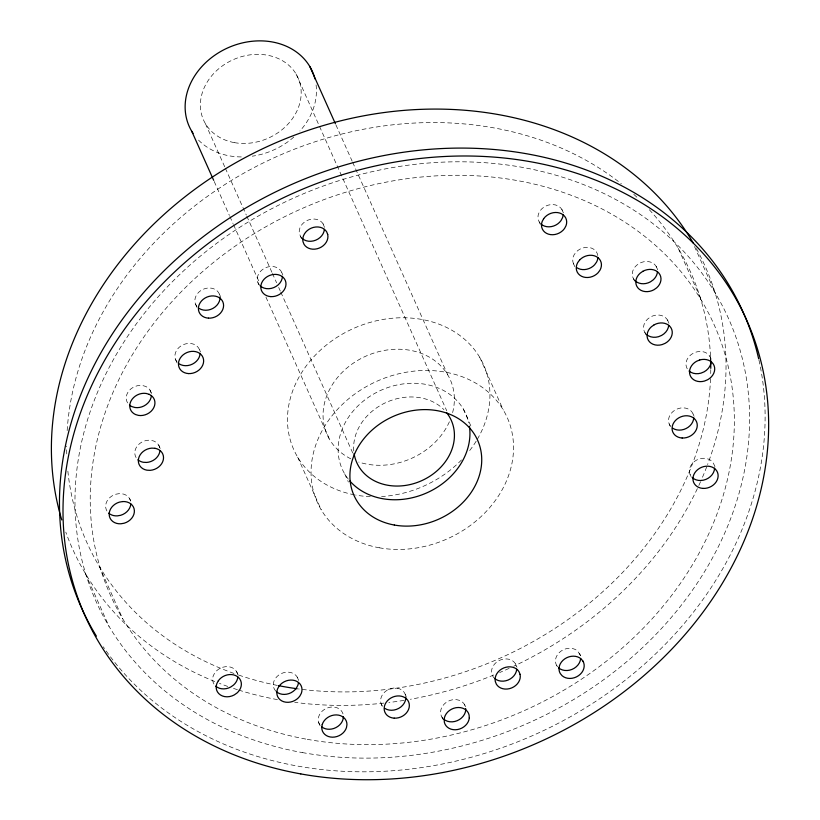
<?xml version="1.0" encoding="UTF-8"?>
<svg xmlns="http://www.w3.org/2000/svg" width="820" height="820" viewBox="0 0 820 820"><rect width="100%" height="100%" fill="white"/><g stroke="black" fill="none" stroke-linecap="round" stroke-linejoin="round"><path stroke-width="0.61" stroke-dasharray="4.1 3.07" d="M580.396 655.447L577.577 651.008A12.946 10.742 -24.1 0 0 561.116 651.049A12.946 10.742 -24.1 0 0 556.729 665.614L557.743 667.88M556.729 665.614L557.641 666.701M694.53 246.584L715.553 293.56M678.263 248.378L701.838 301.083M709.915 356.382L710.919 358.637M656.195 266.397L657.712 269.79M667.459 319.943L668.976 323.336M633.532 278.831L634.547 281.096M693.084 414.028L694.089 416.283M714.968 466.693L713.953 464.428A12.946 10.742 -24.1 0 0 696.487 460.143A12.946 10.742 -24.1 0 0 691.485 476.758M644.807 332.377L645.811 334.642M669.181 423.94L670.186 426.205M690.05 474.339L691.055 476.604M561.884 209.489L563.391 212.872M573.282 263.23L574.789 266.623M539.222 221.912L540.236 224.178M479.731 357.305L503.306 410.01M463.29 408.995L472.002 428.47M335.923 124.906L352.128 161.12M352.651 162.288L447.73 374.863M296.092 74.036L446.736 410.799M301.493 238.64L299.443 233.782A12.946 10.742 -24.1 0 1 307.818 220.19A12.946 10.742 -24.1 0 1 323.141 223.952L324.659 227.345M494.644 678.447A12.946 10.742 -24.1 0 1 492.83 676.264L491.785 673.661A12.946 10.742 -24.1 0 1 500.159 660.079A12.946 10.742 -24.1 0 1 515.483 663.831L517 667.224M281.813 272.64L282.828 274.905M205.461 123.758L224.813 167.024M225.336 168.192L246.266 214.963M246.789 216.142L271.891 272.26M272.414 273.429L276.596 282.787M278.687 287.461L280.266 290.977M280.788 292.145L352.969 453.511M464.52 704.513L465.524 706.768M214.215 181.507L229.374 215.383M229.897 216.552L233.023 223.552M233.546 224.721L259.673 283.125M265.946 297.137L329.681 439.633M344.779 474.021L348.367 482.037M257.91 282.551L258.915 284.817M441.857 716.936L442.872 719.201M405.172 694.181L406.187 696.436M297.691 457.191L321.266 509.896M219.411 294.165L220.426 296.43M381.269 704.093L382.284 706.358M195.508 304.087L197.025 307.469M199.465 349.607L200.469 351.862M175.562 359.519L177.069 362.911M318.59 722.297L320.107 725.69M297.199 677.064L298.716 680.457M150.019 390.115L151.536 393.497M158.69 445.065L160.208 448.448M236.57 671.549L238.087 674.932M129.581 498.55L130.585 500.805M99.158 566.118L122.733 618.823M85.444 573.641L109.029 626.347M515.483 663.831L516.528 666.434M323.141 223.952L324.177 226.556M758.941 360.041A362.348 300.755 -24.1 0 1 531.77 735.96A362.348 300.755 -24.1 0 1 103.269 646.806M670.616 426.359A12.946 10.742 -24.1 0 1 676.623 409.231A12.946 10.742 -24.1 0 1 693.597 415.842M687.252 368.815A12.946 10.742 -24.1 0 1 693.064 353.358L696.18 352.057A12.946 10.742 -24.1 0 1 710.95 358.986M645.934 333.894A12.946 10.742 -24.1 0 1 647.872 318.847L650.608 316.92A12.946 10.742 -24.1 0 1 668.505 322.547M597.811 255.553A12.946 10.742 -24.1 0 0 589.139 247.507A12.946 10.742 -24.1 0 0 576.05 252.129L574.154 254.723A12.946 10.742 -24.1 0 0 574.656 265.68M259.346 284.97A12.946 10.742 -24.1 0 1 265.352 267.853A12.946 10.742 -24.1 0 1 282.326 274.454M540.359 223.429A12.946 10.742 -24.1 0 1 538.637 213.559L540.103 210.801A12.946 10.742 -24.1 0 1 553.069 204.58A12.946 10.742 -24.1 0 1 562.92 212.093M634.67 280.348A12.946 10.742 -24.1 0 1 636.607 265.301L639.344 263.374A12.946 10.742 -24.1 0 1 657.23 269.001M302.293 238.569A12.946 10.742 -24.1 0 1 300.479 236.385M196.954 306.495A12.946 10.742 -24.1 0 1 202.95 289.378A12.946 10.742 -24.1 0 1 219.924 295.979M176.997 361.928A12.946 10.742 -24.1 0 1 183.003 344.81A12.946 10.742 -24.1 0 1 199.977 351.421M136.099 457.601A12.946 10.742 -24.1 0 1 148.215 440.227L151.434 440.391A12.946 10.742 -24.1 0 1 159.756 447.658M275.674 691.004A12.946 10.742 -24.1 0 1 273.962 681.143L275.428 678.386A12.946 10.742 -24.1 0 1 288.394 672.164A12.946 10.742 -24.1 0 1 298.244 679.667M213.907 683.972A12.946 10.742 -24.1 0 1 213.323 675.618L214.799 672.861A12.946 10.742 -24.1 0 1 227.755 666.65A12.946 10.742 -24.1 0 1 237.605 674.153M106.918 510.983A12.946 10.742 -24.1 0 1 115.856 494.224L119.136 493.65A12.946 10.742 -24.1 0 1 130.616 501.153M127.602 402.928A12.946 10.742 -24.1 0 1 129.201 390.556A12.946 10.742 -24.1 0 1 142.67 385.554L145.642 386.415A12.946 10.742 -24.1 0 1 151.126 392.688M579.391 653.181A12.946 10.742 -24.1 0 1 580.427 655.785M442.995 718.453A12.946 10.742 -24.1 0 1 440.822 714.333L440.617 711.483A12.946 10.742 -24.1 0 1 452.425 699.808A12.946 10.742 -24.1 0 1 465.555 707.117M319.79 724.829A12.946 10.742 -24.1 0 1 318.211 719.489L318.703 716.577A12.946 10.742 -24.1 0 1 331.044 707.086A12.946 10.742 -24.1 0 1 343.047 713.984M382.14 705.753A12.946 10.742 -24.1 0 1 389.233 689.159A12.946 10.742 -24.1 0 1 405.685 695.995M353.768 450.969A51.762 42.968 -24.1 0 1 385.984 402.517A51.762 42.968 -24.1 0 1 443.938 409.672M696.375 248.552A346.419 287.533 -24.1 0 1 707.588 464.54M706.717 466.836A346.419 287.533 -24.1 0 1 701.028 480.612M700.526 481.75A346.419 287.533 -24.1 0 1 697.902 487.48M697.369 488.617A346.419 287.533 -24.1 0 1 513.75 666.209M509.107 668.372A346.419 287.533 -24.1 0 1 499.708 672.523M493.783 674.993A346.419 287.533 -24.1 0 1 410.389 699.275M404.055 700.362A346.419 287.533 -24.1 0 1 388.854 702.525M383.801 703.109A346.419 287.533 -24.1 0 1 294.718 702.34M277.447 699.624A346.419 287.533 -24.1 0 1 238.651 690.061M237.421 689.681A346.419 287.533 -24.1 0 1 232.562 688.093M227.734 686.432A346.419 287.533 -24.1 0 1 219.422 683.367M214.737 681.512A346.419 287.533 -24.1 0 1 65.795 532.118M649.327 209.725A330.757 274.536 -24.1 0 1 710.622 359.273M710.766 369.646A330.757 274.536 -24.1 0 1 710.714 373.541M710.54 378.727A330.757 274.536 -24.1 0 1 298.439 688.923M277.344 685.418A330.757 274.536 -24.1 0 1 238.763 675.106M233.946 673.435A330.757 274.536 -24.1 0 1 67.701 469.409M66.748 453.921A330.757 274.536 -24.1 0 1 66.645 446.141M67.158 430.592A330.757 274.536 -24.1 0 1 277.232 156.364A330.757 274.536 -24.1 0 1 621.365 183.823M633.798 194.361A330.757 274.536 -24.1 0 1 638.503 198.727M354.455 494.839A103.976 86.305 -24.1 0 1 295.538 383.965A103.976 86.305 -24.1 0 1 433.544 322.301A103.976 86.305 -24.1 0 1 476.789 440.176M476.123 441.262A103.976 86.305 -24.1 0 1 468.158 452.466M461.486 459.958A103.976 86.305 -24.1 0 1 381.597 496.53M370.343 496.653A103.976 86.305 -24.1 0 1 355.695 495.065M350.796 458.81A67.424 55.965 -24.1 0 1 330.706 387.409A67.424 55.965 -24.1 0 1 411.814 350.622A67.424 55.965 -24.1 0 1 452.609 412.624M449.38 421.798A67.424 55.965 -24.1 0 1 358.791 462.07M348.274 479.085A67.691 56.18 -24.1 0 1 379.783 390.822A67.691 56.18 -24.1 0 1 468.743 422.618M316.079 84.921A67.424 55.965 -24.1 0 1 299.925 130.995M293.827 137.032A67.424 55.965 -24.1 0 1 252.283 156.179M241.295 156.927A67.424 55.965 -24.1 0 1 196.82 138.242M302.293 752.565A346.419 287.533 -24.1 0 0 743.443 363.27A346.419 287.533 -24.1 0 0 191.121 264.04A346.419 287.533 -24.1 0 0 302.293 752.565M234.346 142.618A51.762 42.968 -24.1 0 0 300.263 84.45A51.762 42.968 -24.1 0 0 217.73 69.618A51.762 42.968 -24.1 0 0 234.346 142.618M307.264 739.332A330.757 274.536 -24.1 0 0 728.467 367.637A330.757 274.536 -24.1 0 0 201.125 272.896A330.757 274.536 -24.1 0 0 307.264 739.332M379.27 547.78A103.976 86.305 -24.1 0 0 511.68 430.93A103.976 86.305 -24.1 0 0 345.907 401.154A103.976 86.305 -24.1 0 0 379.27 547.78"/><path stroke-width="1.23" d="M343.416 716.803L342.924 719.704A12.946 10.742 -24.1 0 1 321.747 726.909M309.806 66.512L335.401 123.738M191.757 131.282L213.692 180.338M465.657 708.541L465.76 709.966A12.946 10.742 -24.1 0 1 457.181 720.698A12.946 10.742 -24.1 0 1 443.671 719.12M96.391 636.156A362.348 300.755 -24.1 0 1 299.115 181.24A362.348 300.755 -24.1 0 1 758.664 358.822M714.599 468.138A12.946 10.742 -24.1 0 1 705.989 479.362A12.946 10.742 -24.1 0 1 692.131 477.455M693.73 417.739A12.946 10.742 -24.1 0 1 686.145 428.491A12.946 10.742 -24.1 0 1 672.779 428.265M711.155 361.835A12.946 10.742 -24.1 0 1 704.103 371.839L700.977 373.131A12.946 10.742 -24.1 0 1 689.066 370.999M668.7 325.396A12.946 10.742 -24.1 0 1 661.648 335.401L658.532 336.702A12.946 10.742 -24.1 0 1 646.611 334.56M597.893 257.459A12.946 10.742 -24.1 0 1 596.468 262.246L594.572 264.829A12.946 10.742 -24.1 0 1 576.768 267.638M282.459 276.35A12.946 10.742 -24.1 0 1 273.849 287.574A12.946 10.742 -24.1 0 1 259.991 285.667M563.125 214.942A12.946 10.742 -24.1 0 1 562.458 217.843L560.993 220.6A12.946 10.742 -24.1 0 1 541.036 224.096M657.435 271.851A12.946 10.742 -24.1 0 1 653.13 279.938L650.383 281.865A12.946 10.742 -24.1 0 1 635.346 281.014M324.382 229.405A12.946 10.742 -24.1 0 1 315.803 240.147A12.946 10.742 -24.1 0 1 302.293 238.569M220.037 296.922A12.946 10.742 -24.1 0 1 212.985 308.371A12.946 10.742 -24.1 0 1 199.106 308.402M200.111 353.317A12.946 10.742 -24.1 0 1 192.526 364.07A12.946 10.742 -24.1 0 1 179.149 363.844M159.972 450.508A12.946 10.742 -24.1 0 1 146.585 462.439L143.357 462.275A12.946 10.742 -24.1 0 1 137.934 459.774M298.439 682.517A12.946 10.742 -24.1 0 1 297.783 685.418L296.317 688.175A12.946 10.742 -24.1 0 1 276.361 691.68M237.81 677.002A12.946 10.742 -24.1 0 1 233.495 685.079L230.758 687.006A12.946 10.742 -24.1 0 1 215.721 686.155M130.821 504.003A12.946 10.742 -24.1 0 1 120.642 515.298L117.362 515.872A12.946 10.742 -24.1 0 1 108.732 513.156M151.392 395.527A12.946 10.742 -24.1 0 1 134.951 407.499L131.979 406.628A12.946 10.742 -24.1 0 1 129.468 405.07M516.723 669.284A12.946 10.742 -24.1 0 1 508.144 680.026A12.946 10.742 -24.1 0 1 494.644 678.447M580.632 658.634A12.946 10.742 -24.1 0 1 572.053 669.376A12.946 10.742 -24.1 0 1 558.543 667.798M405.797 696.928A12.946 10.742 -24.1 0 1 398.735 708.377A12.946 10.742 -24.1 0 1 384.867 708.418M446.48 412.521A51.762 42.968 -24.1 0 1 421.388 480.807A51.762 42.968 -24.1 0 1 354.076 453.491M61.777 519.952A346.419 287.533 -24.1 0 1 274.106 143.531A346.419 287.533 -24.1 0 1 693.259 243.027M710.622 359.273A330.757 274.536 -24.1 0 1 710.776 368.344M297.188 688.759A330.757 274.536 -24.1 0 1 278.605 685.663M469.419 426.246A67.691 56.18 -24.1 0 1 427.63 492.492A67.691 56.18 -24.1 0 1 349.863 481.002M193.059 133.342A67.424 55.965 -24.1 0 1 227.97 47.796A67.424 55.965 -24.1 0 1 314.952 78.894M322.239 724.48L321.758 727.391A12.946 10.742 -24.1 0 0 332.479 737.19A12.946 10.742 -24.1 0 0 346.46 727.617L346.952 724.706A12.946 10.742 -24.1 0 0 336.22 714.907A12.946 10.742 -24.1 0 0 322.239 724.48M218.335 680.774L216.859 683.531A12.946 10.742 -24.1 0 0 220.416 694.95A12.946 10.742 -24.1 0 0 234.294 694.909L237.031 692.982A12.946 10.742 -24.1 0 0 237.134 676.387A12.946 10.742 -24.1 0 0 218.335 680.774M278.964 686.289L277.498 689.046A12.946 10.742 -24.1 0 0 283.781 701.746A12.946 10.742 -24.1 0 0 299.853 696.077L301.319 693.33A12.946 10.742 -24.1 0 0 295.036 680.631A12.946 10.742 -24.1 0 0 278.964 686.289M543.65 218.714L542.174 221.472A12.946 10.742 -24.1 0 0 548.457 234.161A12.946 10.742 -24.1 0 0 564.529 228.503L566.005 225.746A12.946 10.742 -24.1 0 0 559.711 213.046A12.946 10.742 -24.1 0 0 543.65 218.714M579.586 260.042L577.69 262.625A12.946 10.742 -24.1 0 0 581.585 276.289A12.946 10.742 -24.1 0 0 598.108 272.732L600.004 270.149A12.946 10.742 -24.1 0 0 596.109 256.486A12.946 10.742 -24.1 0 0 579.586 260.042M642.88 271.276L640.143 273.204A12.946 10.742 -24.1 0 0 637.888 287.892A12.946 10.742 -24.1 0 0 653.919 289.767L656.666 287.84A12.946 10.742 -24.1 0 0 658.911 273.152A12.946 10.742 -24.1 0 0 642.88 271.276M654.145 324.822L651.408 326.749A12.946 10.742 -24.1 0 0 648.343 340.29A12.946 10.742 -24.1 0 0 662.068 344.605L665.184 343.313A12.946 10.742 -24.1 0 0 670.996 327.856A12.946 10.742 -24.1 0 0 654.145 324.822M699.726 359.97L696.6 361.261A12.946 10.742 -24.1 0 0 690.163 375.457A12.946 10.742 -24.1 0 0 704.513 381.044L707.639 379.742A12.946 10.742 -24.1 0 0 714.066 365.546A12.946 10.742 -24.1 0 0 699.726 359.97M122.672 501.553L119.392 502.137A12.946 10.742 -24.1 0 0 109.203 514.878A12.946 10.742 -24.1 0 0 120.899 523.785L124.179 523.211A12.946 10.742 -24.1 0 0 134.367 510.46A12.946 10.742 -24.1 0 0 122.672 501.553M154.97 448.294L151.751 448.13A12.946 10.742 -24.1 0 0 138.57 458.605A12.946 10.742 -24.1 0 0 146.893 470.178L150.121 470.342A12.946 10.742 -24.1 0 0 163.293 459.866A12.946 10.742 -24.1 0 0 154.97 448.294M149.178 394.328L146.206 393.457A12.946 10.742 -24.1 0 0 130.954 401.103A12.946 10.742 -24.1 0 0 135.515 414.53L138.488 415.402A12.946 10.742 -24.1 0 0 153.74 407.755A12.946 10.742 -24.1 0 0 149.178 394.328M582.928 661.094L581.114 658.911A12.946 10.742 -24.1 0 0 564.652 658.952A12.946 10.742 -24.1 0 0 560.265 673.517L562.079 675.7A12.946 10.742 -24.1 0 0 578.551 675.659A12.946 10.742 -24.1 0 0 582.928 661.094M520.064 674.347L519.019 671.744A12.946 10.742 -24.1 0 0 503.695 667.982A12.946 10.742 -24.1 0 0 495.321 681.563L496.366 684.177A12.946 10.742 -24.1 0 0 511.68 687.929A12.946 10.742 -24.1 0 0 520.064 674.347M327.713 234.469L326.678 231.855A12.946 10.742 -24.1 0 0 311.354 228.103A12.946 10.742 -24.1 0 0 302.98 241.685L304.015 244.288A12.946 10.742 -24.1 0 0 319.339 248.05A12.946 10.742 -24.1 0 0 327.713 234.469M469.296 717.869L469.091 715.019A12.946 10.742 -24.1 0 0 455.961 707.711A12.946 10.742 -24.1 0 0 444.153 719.396L444.358 722.246A12.946 10.742 -24.1 0 0 457.488 729.554A12.946 10.742 -24.1 0 0 469.296 717.869M300.776 773.916A362.348 300.755 -24.1 0 0 762.2 366.724A362.348 300.755 -24.1 0 0 184.49 262.933A362.348 300.755 -24.1 0 0 300.776 773.916M703.017 488.412A12.946 10.742 -24.1 0 0 717.49 472.34A12.946 10.742 -24.1 0 0 696.108 471.131A12.946 10.742 -24.1 0 0 703.017 488.412M682.148 438.013A12.946 10.742 -24.1 0 0 696.621 421.931A12.946 10.742 -24.1 0 0 675.229 420.732A12.946 10.742 -24.1 0 0 682.148 438.013M270.877 296.625A12.946 10.742 -24.1 0 0 285.35 280.553A12.946 10.742 -24.1 0 0 263.968 279.343A12.946 10.742 -24.1 0 0 270.877 296.625M208.485 318.15A12.946 10.742 -24.1 0 0 222.948 302.078A12.946 10.742 -24.1 0 0 201.566 300.868A12.946 10.742 -24.1 0 0 208.485 318.15M188.528 373.582A12.946 10.742 -24.1 0 0 203.001 357.51A12.946 10.742 -24.1 0 0 181.609 356.31A12.946 10.742 -24.1 0 0 188.528 373.582M394.235 718.166A12.946 10.742 -24.1 0 0 408.708 702.084A12.946 10.742 -24.1 0 0 387.327 700.885A12.946 10.742 -24.1 0 0 394.235 718.166M394.328 525.036A67.691 56.18 -24.1 0 0 480.53 448.97A67.691 56.18 -24.1 0 0 372.608 429.577A67.691 56.18 -24.1 0 0 394.328 525.036"/></g></svg>
